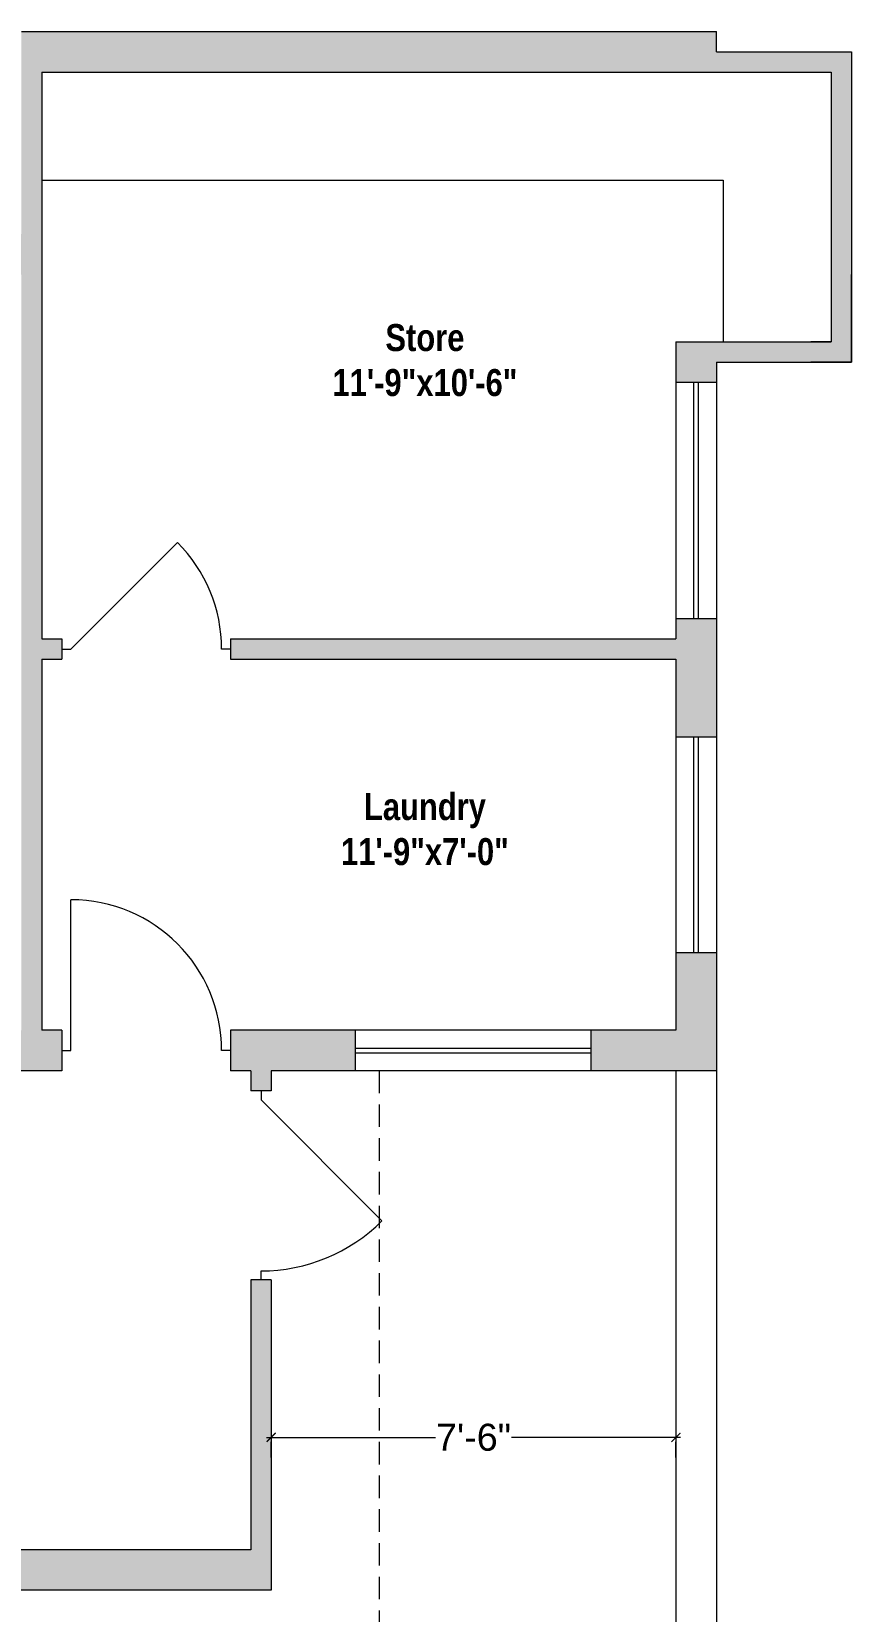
# Model space of a CAD drawing. Header units: inches. Extents: x 22513 to 23848, y -2930 to -2337.
# Drawn here: x 23665.3 to 23847.5, y -2687.8 to -2336.6 of the extents above; entities that cross this region are included whole.
import ezdxf

# ---------------------------------------------------------------- set-up
doc = ezdxf.new("R2010")
doc.units = ezdxf.units.IN
doc.header["$LTSCALE"] = 10
doc.header["$MEASUREMENT"] = 0
doc.linetypes.add('DASHED', pattern=[0.75, 0.5, -0.25])
doc.layers.add('line', color=7, linetype='Continuous', lineweight=13)
doc.styles.add('DETAIL', font='arial.ttf', dxfattribs={"height": 6})
doc.styles.add('TECH', font='techb___.ttf', dxfattribs={"height": 2.5})
doc.dimstyles.new('DETAIL', dxfattribs={"dimtxt": 4, "dimasz": 2, "dimexe": 1, "dimexo": 5, "dimgap": 0.5, "dimtad": 0, "dimzin": 3, "dimlunit": 4, "dimtxsty": 'DETAIL', "dimblk": 'ARCHTICK', "dimcen": 0.25, "dimdle": 1, "dimclrd": 256, "dimclre": 256, "dimclrt": 256, "dimadec": 1, "dimazin": 0, "dimtfac": 0.66, "dimtmove": 1, "dimatfit": 3, "dimfxl": 1, "dimtolj": 1, "dimlwd": -1, "dimlwe": -1, "dimarcsym": 0})

# ---------------------------------------------------------------- blocks, each defined once
blk = doc.blocks.new('_ArchTick')
at = {"color": 0, "linetype": 'ByBlock', "const_width": 0.15}
blk.add_lwpolyline([(-0.5, -0.5), (0.5, 0.5)], dxfattribs=at)
blk = doc.blocks.new('*D219')
at = {"layer": 'Defpoints', "color": 0}
for p in [(23718.53, -2648.58), (23808.53, -2648.58), (23808.53, -2649.09)]:
    blk.add_point(p, dxfattribs=at)
at = {"layer": 'line'}
for p, q in [((23717.53, -2649.09), (23755.08, -2649.09)), ((23718.53, -2653.58), (23718.53, -2650.09)), ((23809.53, -2649.09), (23771.98, -2649.09)), ((23808.53, -2653.58), (23808.53, -2650.09))]:
    blk.add_line(p, q, dxfattribs=at)
at = {"layer": 'line', "xscale": 2, "yscale": 2, "zscale": 2, "rotation": 180}
blk.add_blockref('_ArchTick', (23718.53, -2649.09), dxfattribs=at)
at = {"layer": 'line', "xscale": 2, "yscale": 2, "zscale": 2}
blk.add_blockref('_ArchTick', (23808.53, -2649.09), dxfattribs=at)
at = {"layer": 'line', "insert": (23763.53, -2649.09), "char_height": 6, "attachment_point": 5, "style": 'DETAIL'}
blk.add_mtext('\\A1;7\'-6"', dxfattribs=at)

msp = doc.modelspace()

# ---------------------------------------------------------------- hatches: boundary and pattern name
at = {"layer": 'line'}
h = msp.add_hatch(color=38, dxfattribs=at)
h.paths.add_polyline_path([(23714.032, -2674.079), (23650.187, -2674.079), (23650.187, -2683.079), (23718.532, -2683.079), (23718.532, -2614.079), (23714.032, -2614.079)])
h.paths.add_polyline_path([(23558.687, -2674.079), (23558.687, -2683.079), (23602.187, -2683.079), (23602.187, -2674.079)])
h.paths.add_polyline_path([(23510.687, -2683.079), (23510.687, -2674.079), (23462.032, -2674.079), (23462.032, -2567.579), (23616.532, -2567.579), (23616.532, -2558.579), (23526.532, -2558.579), (23526.532, -2554.079), (23522.032, -2554.079), (23522.032, -2558.579), (23462.032, -2558.579), (23462.032, -2474.579), (23487.532, -2474.579), (23487.532, -2470.079), (23462.032, -2470.079), (23462.032, -2345.579), (23522.032, -2345.579), (23526.532, -2345.579), (23526.532, -2336.579), (23453.032, -2336.579), (23453.032, -2683.079)])
h.paths.add_polyline_path([(23567.032, -2390.579), (23567.032, -2381.579), (23526.532, -2381.579), (23522.032, -2381.579), (23522.032, -2386.079), (23522.032, -2470.079), (23517.532, -2470.079), (23517.532, -2474.579), (23522.032, -2474.579), (23522.032, -2518.079), (23526.532, -2518.079), (23526.532, -2390.579)], flags=16)
h.paths.add_polyline_path([(23737.198, -2567.579), (23737.198, -2558.579), (23709.532, -2558.579), (23709.532, -2567.579), (23714.032, -2567.579), (23714.032, -2572.079), (23718.532, -2572.079), (23718.532, -2567.579)])
h.paths.add_polyline_path([(23808.532, -2493.329), (23817.532, -2493.329), (23817.532, -2467.079), (23808.532, -2467.079), (23808.532, -2471.579), (23709.532, -2471.579), (23709.532, -2476.079), (23808.532, -2476.079)])
h.paths.add_polyline_path([(23817.532, -2541.329), (23808.532, -2541.329), (23808.532, -2558.579), (23789.698, -2558.579), (23789.698, -2567.579), (23817.532, -2567.579)])
h.paths.add_polyline_path([(23847.532, -2341.079), (23817.532, -2341.079), (23817.532, -2336.579), (23663.032, -2336.579), (23663.032, -2381.579), (23658.532, -2381.579), (23658.532, -2390.579), (23663.032, -2390.579), (23663.032, -2558.579), (23658.532, -2558.579), (23658.532, -2567.579), (23672.032, -2567.579), (23672.032, -2558.579), (23667.532, -2558.579), (23667.532, -2476.079), (23672.032, -2476.079), (23672.032, -2471.579), (23667.532, -2471.579), (23667.532, -2345.579), (23843.032, -2345.579), (23843.032, -2405.579), (23808.532, -2405.579), (23808.532, -2414.579), (23817.532, -2414.579), (23817.532, -2410.079), (23847.532, -2410.079)])

# ---------------------------------------------------------------- linework, layer by layer
for p, q in [((23663.032, -2336.579), (23817.532, -2336.579)), ((23817.532, -2341.079), (23817.532, -2336.579)), ((23817.532, -2341.079), (23847.532, -2341.079)), ((23847.532, -2341.079), (23847.532, -2410.079)), ((23667.532, -2345.579), (23667.532, -2471.579)), ((23667.532, -2345.579), (23843.032, -2345.579)), ((23843.032, -2345.579), (23843.032, -2405.579)), ((23847.532, -2410.079), (23847.532, -2390.579)), ((23808.532, -2405.579), (23808.532, -2471.579)), ((23808.532, -2405.579), (23843.032, -2405.579)), ((23843.032, -2405.579), (23838.532, -2405.579)), ((23817.532, -2410.079), (23817.532, -2567.579)), ((23817.532, -2410.079), (23847.532, -2410.079)), ((23847.532, -2410.079), (23838.532, -2410.079)), ((23817.532, -2414.579), (23808.532, -2414.579)), ((23812.532, -2467.079), (23812.532, -2414.579)), ((23813.532, -2467.079), (23813.532, -2414.579)), ((23674.032, -2473.829), (23697.72, -2450.141)), ((23808.532, -2467.079), (23817.532, -2467.079)), ((23667.532, -2471.579), (23672.032, -2471.579)), ((23672.032, -2471.579), (23672.032, -2476.079)), ((23709.532, -2471.579), (23709.532, -2476.079)), ((23709.532, -2471.579), (23808.532, -2471.579)), ((23672.032, -2473.829), (23674.032, -2473.829)), ((23709.532, -2473.829), (23707.532, -2473.829)), ((23667.532, -2476.079), (23667.532, -2558.579)), ((23667.532, -2476.079), (23672.032, -2476.079)), ((23709.532, -2476.079), (23808.532, -2476.079)), ((23808.532, -2476.079), (23808.532, -2558.579)), ((23808.532, -2493.329), (23817.532, -2493.329)), ((23812.532, -2541.329), (23812.532, -2493.329)), ((23813.532, -2541.329), (23813.532, -2493.329)), ((23674.032, -2563.079), (23674.032, -2529.579)), ((23808.532, -2541.329), (23817.532, -2541.329)), ((23672.032, -2558.579), (23667.532, -2558.579)), ((23672.032, -2558.579), (23672.032, -2567.579)), ((23709.532, -2558.579), (23709.532, -2567.579)), ((23808.532, -2558.579), (23709.532, -2558.579)), ((23672.032, -2563.079), (23674.032, -2563.079)), ((23709.532, -2563.079), (23707.532, -2563.079)), ((23737.198, -2562.579), (23789.698, -2562.579)), ((23737.198, -2563.579), (23789.698, -2563.579)), ((23672.032, -2567.579), (23658.532, -2567.579)), ((23714.032, -2567.579), (23709.532, -2567.579)), ((23714.032, -2567.579), (23714.032, -2572.079)), ((23718.532, -2567.579), (23718.532, -2572.079)), ((23817.532, -2567.579), (23718.532, -2567.579)), ((23718.532, -2572.079), (23714.032, -2572.079)), ((23716.282, -2572.079), (23716.282, -2574.079)), ((23716.282, -2574.079), (23743.152, -2600.949)), ((23716.282, -2614.079), (23716.282, -2612.079)), ((23714.032, -2614.079), (23714.032, -2674.079)), ((23718.532, -2614.079), (23714.032, -2614.079)), ((23718.532, -2614.079), (23718.532, -2683.079)), ((23714.032, -2674.079), (23462.032, -2674.079)), ((23718.532, -2683.079), (23453.032, -2683.079))]:
    msp.add_line(p, q, dxfattribs=at)
at = {"layer": 'line', "color": 8}
for p, q in [((23667.532, -2369.579), (23819.032, -2369.579)), ((23819.032, -2369.579), (23819.032, -2405.579)), ((23808.532, -2567.579), (23808.532, -2815.017)), ((23817.532, -2567.579), (23817.532, -2819.517))]:
    msp.add_line(p, q, dxfattribs=at)
at = {"layer": 'line', "color": 0}
for p, q in [((23737.198, -2558.579), (23737.198, -2567.579)), ((23789.698, -2567.579), (23789.698, -2558.579))]:
    msp.add_line(p, q, dxfattribs=at)
at = {"layer": 'line', "linetype": 'DASHED'}
msp.add_line((23742.532, -2567.579), (23742.532, -2707.079), dxfattribs=at)
at = {"layer": 'line'}
for centre, radius, start, end in [((23674.032, -2473.829), 33.5, 0, 45), ((23674.032, -2563.079), 33.5, 0, 90), ((23716.282, -2574.079), 38, 270, 315)]:
    msp.add_arc(centre, radius, start, end, dxfattribs=at)

# ---------------------------------------------------------------- texts
at = {"layer": 'line', "char_height": 6, "attachment_point": 2, "style": 'TECH'}
for s, insert in [('Store\\P11\'-9"x10\'-6"', (23752.72, -2401.596)), ('Laundry\\P11\'-9"x7\'-0"', (23752.72, -2505.865))]:
    msp.add_mtext(s, dxfattribs=dict(at, insert=insert))

# ---------------------------------------------------------------- dimensions: what is measured, and where the dimension line sits
at = {"layer": 'line'}
dim = msp.add_linear_dim(base=(23808.532, -2649.091), p1=(23718.532, -2648.579), p2=(23808.532, -2648.579), dimstyle='DETAIL', dxfattribs=at)
dim.commit()
dim.dimension.update_dxf_attribs({"geometry": '*D219', "text_midpoint": (23763.532, -2649.091)})

doc.saveas('drawing.dxf')
